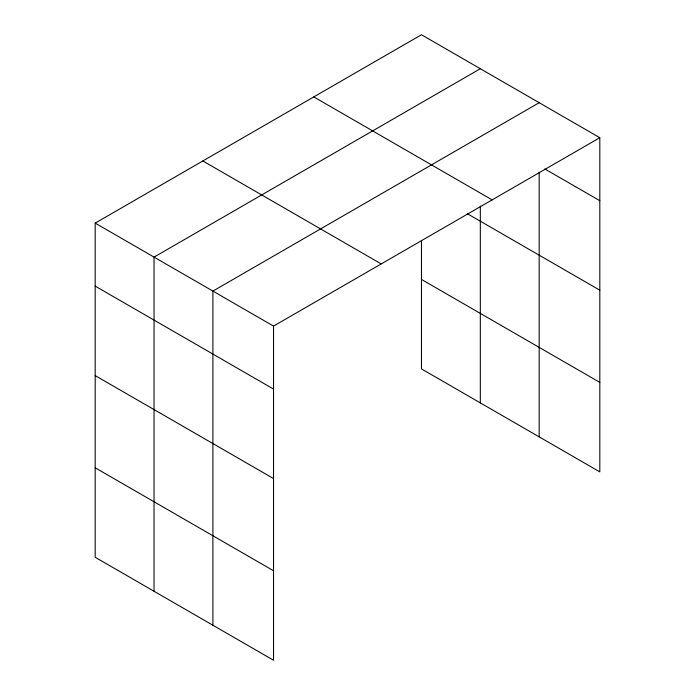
<?xml version="1.0" encoding="UTF-8"?>
<svg xmlns="http://www.w3.org/2000/svg" width="695" height="695" viewBox="0 0 695 695"><rect width="100%" height="100%" fill="white"/><g stroke="black" fill="none" stroke-linecap="round" stroke-linejoin="round"><path stroke-width="1.04" d="M599.811 137.714L421.465 34.75L95.189 223.121L95.189 557.286L273.535 660.25L273.535 326.094L599.811 137.714L599.811 471.879L421.465 368.906L421.465 240.374M480.323 68.727L154.038 257.107L154.038 591.263M539.172 102.712L212.896 291.083L212.896 625.239M544.776 168.928L599.811 200.707M313.793 96.918L492.138 199.882M467.24 213.652L599.811 290.189M421.465 279.425L599.811 382.389M202.862 160.962L381.208 263.926M95.189 223.121L273.535 326.094M95.189 286.114L273.535 389.078M95.189 375.595L273.535 478.568M95.189 467.796L273.535 570.76M539.172 172.169L539.172 436.868M480.323 206.111L480.323 402.883"/></g></svg>
